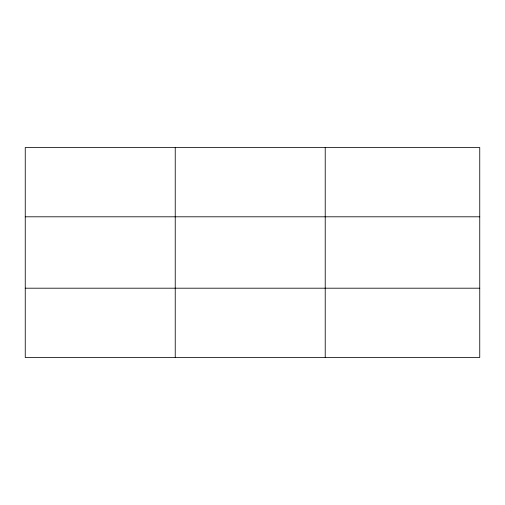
<?xml version="1.0" encoding="UTF-8"?>
<svg xmlns="http://www.w3.org/2000/svg" width="505" height="505" viewBox="0 0 505 505"><rect width="100%" height="100%" fill="white"/><g stroke="black" fill="none" stroke-linecap="round" stroke-linejoin="round"><path stroke-width="0.76" d="M175.235 147.511L175.235 357.49M325.22 147.511L325.22 357.49M479.75 288.197L479.75 357.49L25.25 357.49L25.25 147.511L479.75 147.511L479.75 288.197L25.25 288.197M25.25 216.803L479.75 216.803"/></g></svg>
